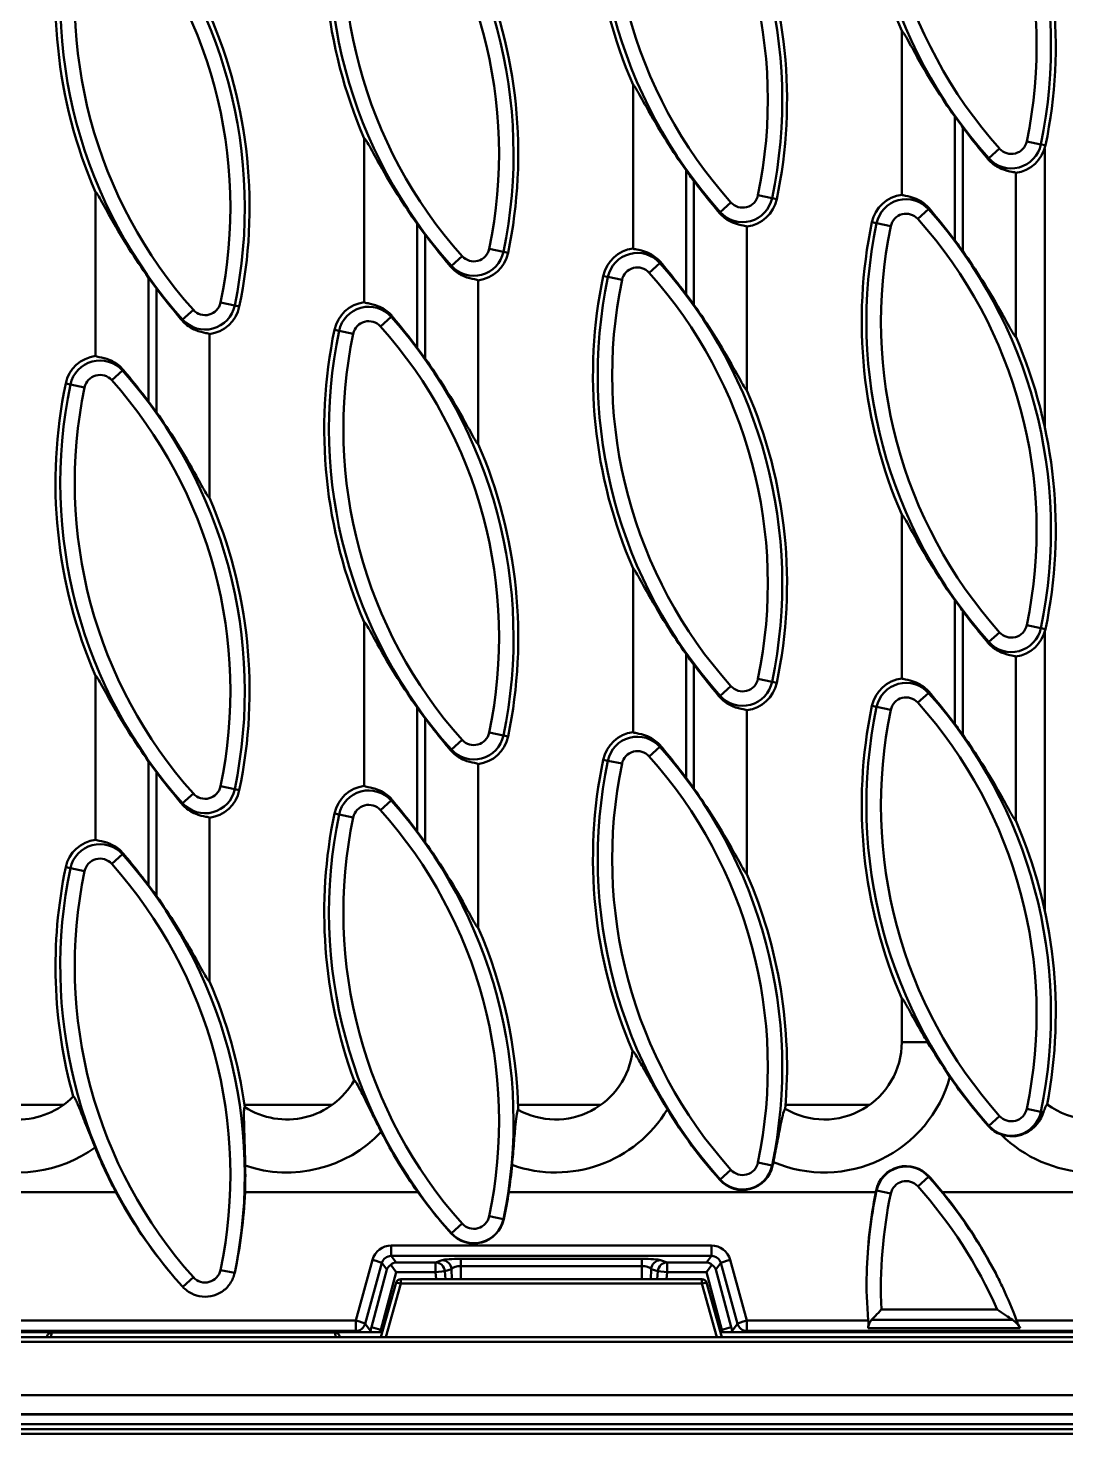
# Model space of a CAD drawing. Header units: millimetres. Extents: x 0 to 2774, y -40 to 1485.
# Drawn here: x 1855.9 to 1963.2, y 436 to 581.3 of the extents above; entities that cross this region are included whole.
import ezdxf

# ---------------------------------------------------------------- set-up
doc = ezdxf.new("R2010")
doc.units = ezdxf.units.MM
doc.header["$LTSCALE"] = 2.5
doc.layers.add('Sichtbar (ISO)', color=7, linetype='Continuous', lineweight=50)
doc.layers.add('Sichtbar schmal (ISO)', color=7, linetype='Continuous', lineweight=50)

msp = doc.modelspace()

# ---------------------------------------------------------------- linework, layer by layer
at = {"layer": 'Sichtbar (ISO)'}
for p, q in [((1946.21, 581.037), (1946.21, 564.106)), ((1918.433, 575.481), (1918.433, 558.55)), ((1890.655, 569.926), (1890.655, 552.995)), ((1960.988, 540.114), (1960.988, 568.894)), ((1957.988, 549.439), (1957.988, 566.37)), ((1862.877, 564.37), (1862.877, 547.439)), ((1930.21, 543.883), (1930.21, 560.814)), ((1902.433, 538.328), (1902.433, 555.258)), ((1874.655, 532.772), (1874.655, 549.703)), ((1946.21, 531.037), (1946.21, 514.106)), ((1918.433, 525.481), (1918.433, 508.55)), ((1890.655, 519.926), (1890.655, 502.995)), ((1960.988, 490.114), (1960.988, 518.894)), ((1957.988, 499.439), (1957.988, 516.37)), ((1862.877, 514.37), (1862.877, 497.439)), ((1930.21, 493.883), (1930.21, 510.814)), ((1902.433, 488.328), (1902.433, 505.258)), ((1874.655, 482.772), (1874.655, 499.703)), ((1946.21, 481.037), (1946.21, 476.516)), ((1850.438, 461.016), (1864.975, 461.016)), ((1878.326, 461.016), (1896.185, 461.016)), ((1905.591, 461.016), (1943.524, 461.016)), ((1950.42, 461.016), (1965.488, 461.016)), ((1893.382, 453.489), (1893.95, 452.749)), ((1926.026, 452.749), (1926.594, 453.489)), ((1925.561, 452.016), (1894.415, 452.016)), ((1892.379, 446.016), (1893.933, 451.649)), ((1926.043, 451.649), (1927.597, 446.016)), ((1858.372, 446.516), (1735.583, 446.516)), ((1857.889, 446.145), (1857.854, 446.016)), ((1887.604, 446.516), (1858.372, 446.516)), ((1889.893, 446.516), (1887.604, 446.516)), ((1888.122, 446.016), (1888.087, 446.145)), ((1889.893, 446.516), (1891.234, 446.516)), ((1891.393, 446.516), (1891.234, 446.516)), ((1892.215, 446.516), (1891.393, 446.516)), ((1892.517, 446.516), (1892.215, 446.516)), ((1927.762, 446.516), (1927.459, 446.516)), ((1928.584, 446.516), (1927.762, 446.516)), ((1928.742, 446.516), (1928.584, 446.516)), ((1928.742, 446.516), (1930.083, 446.516)), ((1965.488, 446.516), (1930.083, 446.516)), ((1858.138, 446.016), (1733.251, 446.016)), ((1887.838, 446.016), (1858.138, 446.016)), ((1858.248, 446.028), (1887.728, 446.028)), ((1892.725, 446.016), (1887.838, 446.016)), ((1927.09, 446.015), (1892.886, 446.015)), ((1965.988, 446.016), (1927.251, 446.016)), ((1465.988, 440.016), (1965.988, 440.016)), ((1465.988, 438.016), (1965.988, 438.016)), ((1465.988, 436.016), (1965.988, 436.016))]:
    msp.add_line(p, q, dxfattribs=at)
for centre, radius, start, end in [((1992.282, 601.005), 50.212, 168.215, 203.43238), ((1964.504, 595.449), 50.212, 168.215, 203.43238), ((1936.726, 589.894), 50.212, 168.215, 203.43238), ((1911.917, 579.471), 50.212, 348.215, 23.43238), ((1908.948, 584.338), 50.212, 168.215, 203.43238), ((1884.139, 573.915), 50.212, 348.215, 23.43238), ((1856.361, 568.36), 50.212, 348.215, 23.43238), ((1828.583, 562.804), 50.212, 348.215, 23.43238), ((1992.282, 601.005), 49.775, 215.35783, 216.96405), ((1957.534, 569.953), 3.612, 277.21491, 348.215), ((1964.504, 595.449), 49.775, 215.35783, 216.96405), ((1946.664, 560.522), 3.612, 97.21491, 168.215), ((1929.757, 564.398), 3.612, 277.21491, 348.215), ((1936.726, 589.894), 49.775, 215.35783, 216.96405), ((1992.282, 551.005), 50.212, 168.215, 203.43238), ((1901.979, 558.842), 3.612, 277.21491, 348.215), ((1918.886, 554.967), 3.612, 97.21491, 168.215), ((1911.917, 529.471), 49.775, 35.35783, 36.96405), ((1908.948, 584.338), 49.775, 215.35783, 216.96405), ((1964.504, 545.449), 50.212, 168.215, 203.43238), ((1884.139, 523.915), 49.775, 35.35783, 36.96405), ((1874.201, 553.287), 3.612, 277.21491, 348.215), ((1891.108, 549.411), 3.612, 97.21491, 168.215), ((1936.726, 539.894), 50.212, 168.215, 203.43238), ((1911.917, 529.471), 50.212, 348.215, 23.43238), ((1856.361, 518.36), 49.775, 35.35783, 36.96405), ((1863.331, 543.856), 3.612, 97.21491, 168.215), ((1908.948, 534.338), 50.212, 168.215, 203.43238), ((1884.139, 523.915), 50.212, 348.215, 23.43238), ((1828.583, 512.804), 49.775, 35.35783, 36.96405), ((1856.361, 518.36), 50.212, 348.215, 23.43238), ((1828.583, 512.804), 50.212, 348.215, 23.43238), ((1992.282, 551.005), 49.775, 215.35783, 216.96405), ((1957.534, 519.953), 3.612, 277.21491, 348.215), ((1964.504, 545.449), 49.775, 215.35783, 216.96405), ((1929.757, 514.398), 3.612, 277.21491, 348.215), ((1946.664, 510.522), 3.612, 97.21491, 168.215), ((1936.726, 539.894), 49.775, 215.35783, 216.96405), ((1992.282, 501.005), 50.212, 168.215, 203.43238), ((1911.917, 479.471), 49.775, 35.35783, 36.96405), ((1901.979, 508.842), 3.612, 277.21491, 348.215), ((1918.886, 504.967), 3.612, 97.21491, 168.215), ((1964.504, 495.449), 50.212, 168.215, 203.28189), ((1908.948, 534.338), 49.775, 215.35783, 216.96405), ((1891.108, 499.411), 3.612, 97.21491, 168.215), ((1884.139, 473.915), 49.775, 35.35783, 36.96405), ((1874.201, 503.287), 3.612, 277.21491, 348.215), ((1936.726, 489.894), 50.212, 168.215, 200.20465), ((1911.917, 479.471), 50.212, 349.21541, 23.43238), ((1863.331, 493.856), 3.612, 97.21491, 168.215), ((1856.361, 468.36), 49.775, 35.35783, 36.96405), ((1908.948, 484.338), 50.212, 168.215, 195.5297), ((1828.583, 462.804), 49.775, 35.35783, 36.96405), ((1884.139, 473.915), 50.212, 355.08441, 23.43238), ((1856.361, 468.36), 50.212, 1.31847, 23.43238), ((1828.583, 462.804), 50.212, 8.00963, 23.43238), ((1910.433, 476.516), 8, 241.05076, 353.44556), ((1938.21, 476.516), 8, 239.63825, 0), ((1882.655, 476.516), 8, 237.07077, 330.29643), ((1992.282, 501.005), 49.775, 214.36694, 221.785), ((1854.877, 476.516), 8, 223.82291, 315.3586), ((1964.504, 495.449), 49.775, 211.32338, 221.785), ((1965.988, 476.516), 8, 233.61332, 266.41668), ((1936.726, 489.894), 49.775, 207.09671, 215.46255), ((1957.534, 469.953), 3.175, 221.785, 250.76618), ((1908.948, 484.338), 49.775, 202.07704, 207.94069), ((1828.583, 462.804), 49.775, 357.94061, 1.08239), ((1856.361, 468.36), 49.775, 351.5151, 354.75934), ((1929.757, 464.398), 3.175, 221.785, 348.215), ((1884.139, 473.915), 49.775, 348.215, 348.64114), ((1946.664, 460.522), 3.175, 41.785, 168.215), ((1911.917, 429.471), 49.775, 39.32698, 41.785), ((1992.282, 451.005), 49.775, 168.215, 168.39735), ((1894.415, 451.516), 0.5, 90, 164.57723), ((1925.561, 451.516), 0.5, 15.42277, 90), ((1858.372, 446.016), 0.5, 90, 165), ((1887.604, 446.016), 0.5, 15, 90)]:
    msp.add_arc(centre, radius, start, end, dxfattribs=at)
for centre, major_axis, ratio, start_param, end_param in [((1908.948, 484.666), (0, -49.93), 0.9999784, 5.2058391, 5.4094214), ((1828.583, 463.131), (0, 49.789), 0.9999784, 4.5002771, 4.6698832), ((1936.726, 490.222), (0, -49.967), 0.9999784, 5.3366664, 5.4465612), ((1856.361, 468.687), (0, 49.825), 0.9999784, 4.5002771, 4.5578069), ((1992.282, 451.331), (0, -49.711), 0.9999784, 4.5163222, 4.6865921), ((1911.917, 429.796), (0, 49.57), 0.9999784, 5.1907195, 5.3936832), ((1901.979, 458.863), (0, -3.161), 0.9999784, 5.4465612, 7.6418698), ((1893.95, 452.749), (1, 0.199), 0.8957851, 1.9867703, 2.6383522), ((1893.95, 452.749), (0.451, 0.915), 0.8957851, 0.5032405, 1.1548223), ((1926.026, 452.749), (0.451, -0.915), 0.8957851, 1.9867703, 2.6383522), ((1926.026, 452.749), (1, -0.199), 0.8957851, 0.5032405, 1.1548223), ((1874.201, 453.307), (0, -3.124), 0.9999784, 1.3468687, 1.3586845), ((1858.234, 445.502), (0.137, 0.51), 0.947813, 0.2487076, 0.4682626), ((1887.742, 445.502), (-0.137, 0.51), 0.947813, 5.8149227, 6.0344777)]:
    msp.add_ellipse(centre, major_axis=major_axis, ratio=ratio, start_param=start_param, end_param=end_param, dxfattribs=at)
for points, knots in [([(1951.688, 572.201), (1951.004, 573.164), (1950.308, 574.202), (1948.884, 576.461), (1948.176, 577.682), (1947.215, 579.4), (1946.809, 580.15), (1946.465, 580.725), (1946.388, 580.848), (1946.272, 581.002), (1946.232, 581.039), (1946.21, 581.037)], [3.485316, 3.485316, 3.485316, 3.485316, 3.8312275, 3.8312275, 4.2428686, 4.2428686, 4.5039478, 4.5039478, 4.5816976, 4.5816976, 4.6534636, 4.6534636, 4.6534636, 4.6534636]), ([(1923.91, 566.645), (1923.226, 567.609), (1922.53, 568.647), (1921.107, 570.905), (1920.398, 572.126), (1919.437, 573.844), (1919.031, 574.594), (1918.687, 575.17), (1918.61, 575.292), (1918.495, 575.446), (1918.454, 575.484), (1918.433, 575.481)], [3.485316, 3.485316, 3.485316, 3.485316, 3.8312275, 3.8312275, 4.2428686, 4.2428686, 4.5039478, 4.5039478, 4.5816976, 4.5816976, 4.6534636, 4.6534636, 4.6534636, 4.6534636]), ([(1896.132, 561.09), (1895.448, 562.053), (1894.752, 563.091), (1893.329, 565.35), (1892.621, 566.571), (1891.66, 568.289), (1891.253, 569.038), (1890.909, 569.614), (1890.832, 569.737), (1890.717, 569.891), (1890.677, 569.928), (1890.655, 569.926)], [3.485316, 3.485316, 3.485316, 3.485316, 3.8312275, 3.8312275, 4.2428686, 4.2428686, 4.5039478, 4.5039478, 4.5816976, 4.5816976, 4.6534636, 4.6534636, 4.6534636, 4.6534636]), ([(1955.124, 567.799), (1955.079, 567.852), (1955.035, 567.905), (1954.283, 568.803), (1953.548, 569.716), (1952.765, 570.738), (1952.638, 570.905), (1952.511, 571.074)], [0.70958265, 0.70958265, 0.70958265, 0.70958265, 0.73010989, 0.73010989, 1.0546565, 1.0546565, 1.11670002, 1.11670002, 1.11670002, 1.11670002]), ([(1957.988, 566.37), (1957.94, 566.41), (1957.809, 566.44), (1957.333, 566.532), (1956.935, 566.608), (1956.328, 566.867), (1956.137, 566.962), (1955.753, 567.206), (1955.561, 567.354), (1955.302, 567.6), (1955.211, 567.696), (1955.124, 567.799)], [0.04336489, 0.04336489, 0.04336489, 0.04336489, 0.19996601, 0.19996601, 0.39993202, 0.39993202, 0.47560066, 0.47560066, 0.55126929, 0.55126929, 0.59299387, 0.59299387, 0.59299387, 0.59299387]), ([(1927.346, 562.244), (1927.302, 562.297), (1927.257, 562.35), (1926.506, 563.248), (1925.771, 564.161), (1924.987, 565.183), (1924.86, 565.349), (1924.733, 565.519)], [0.70958265, 0.70958265, 0.70958265, 0.70958265, 0.73010989, 0.73010989, 1.0546565, 1.0546565, 1.11670002, 1.11670002, 1.11670002, 1.11670002]), ([(1868.354, 555.534), (1867.671, 556.498), (1866.975, 557.535), (1865.551, 559.794), (1864.843, 561.015), (1863.882, 562.733), (1863.475, 563.483), (1863.131, 564.059), (1863.054, 564.181), (1862.939, 564.335), (1862.899, 564.372), (1862.877, 564.37)], [3.485316, 3.485316, 3.485316, 3.485316, 3.8312275, 3.8312275, 4.2428686, 4.2428686, 4.5039478, 4.5039478, 4.5816976, 4.5816976, 4.6534636, 4.6534636, 4.6534636, 4.6534636]), ([(1946.21, 564.106), (1946.259, 564.065), (1946.39, 564.036), (1946.865, 563.943), (1947.263, 563.868), (1947.871, 563.609), (1948.062, 563.513), (1948.446, 563.27), (1948.638, 563.121), (1948.897, 562.875), (1948.988, 562.78), (1949.074, 562.676)], [0.04336489, 0.04336489, 0.04336489, 0.04336489, 0.19996601, 0.19996601, 0.39993202, 0.39993202, 0.47560066, 0.47560066, 0.55126929, 0.55126929, 0.59299387, 0.59299387, 0.59299387, 0.59299387]), ([(1949.074, 562.676), (1949.119, 562.623), (1949.163, 562.57), (1949.915, 561.672), (1950.65, 560.759), (1951.433, 559.737), (1951.56, 559.571), (1951.688, 559.401)], [0.70958265, 0.70958265, 0.70958265, 0.70958265, 0.73010989, 0.73010989, 1.0546565, 1.0546565, 1.11670002, 1.11670002, 1.11670002, 1.11670002]), ([(1930.21, 560.814), (1930.162, 560.855), (1930.031, 560.884), (1929.555, 560.977), (1929.158, 561.052), (1928.55, 561.311), (1928.359, 561.407), (1927.975, 561.65), (1927.783, 561.799), (1927.524, 562.045), (1927.433, 562.14), (1927.346, 562.244)], [0.04336489, 0.04336489, 0.04336489, 0.04336489, 0.19996601, 0.19996601, 0.39993202, 0.39993202, 0.47560066, 0.47560066, 0.55126929, 0.55126929, 0.59299387, 0.59299387, 0.59299387, 0.59299387]), ([(1899.568, 556.688), (1899.524, 556.741), (1899.479, 556.794), (1898.728, 557.692), (1897.993, 558.605), (1897.209, 559.627), (1897.083, 559.794), (1896.955, 559.963)], [0.70958265, 0.70958265, 0.70958265, 0.70958265, 0.73010989, 0.73010989, 1.0546565, 1.0546565, 1.11670002, 1.11670002, 1.11670002, 1.11670002]), ([(1918.433, 558.55), (1918.481, 558.51), (1918.612, 558.48), (1919.087, 558.388), (1919.485, 558.312), (1920.093, 558.053), (1920.284, 557.958), (1920.668, 557.714), (1920.86, 557.566), (1921.119, 557.32), (1921.21, 557.224), (1921.297, 557.121)], [0.04336489, 0.04336489, 0.04336489, 0.04336489, 0.19996601, 0.19996601, 0.39993202, 0.39993202, 0.47560066, 0.47560066, 0.55126929, 0.55126929, 0.59299387, 0.59299387, 0.59299387, 0.59299387]), ([(1952.511, 558.275), (1953.194, 557.311), (1953.89, 556.273), (1955.314, 554.015), (1956.022, 552.794), (1956.983, 551.076), (1957.39, 550.326), (1957.734, 549.75), (1957.811, 549.628), (1957.926, 549.474), (1957.966, 549.436), (1957.988, 549.439)], [3.485316, 3.485316, 3.485316, 3.485316, 3.8312275, 3.8312275, 4.2428686, 4.2428686, 4.5039478, 4.5039478, 4.5816976, 4.5816976, 4.6534636, 4.6534636, 4.6534636, 4.6534636]), ([(1902.433, 555.258), (1902.384, 555.299), (1902.253, 555.329), (1901.778, 555.421), (1901.38, 555.497), (1900.772, 555.756), (1900.581, 555.851), (1900.197, 556.095), (1900.005, 556.243), (1899.746, 556.489), (1899.655, 556.585), (1899.568, 556.688)], [0.04336489, 0.04336489, 0.04336489, 0.04336489, 0.19996601, 0.19996601, 0.39993202, 0.39993202, 0.47560066, 0.47560066, 0.55126929, 0.55126929, 0.59299387, 0.59299387, 0.59299387, 0.59299387]), ([(1921.297, 557.121), (1921.341, 557.068), (1921.386, 557.015), (1922.137, 556.117), (1922.872, 555.204), (1923.656, 554.182), (1923.782, 554.015), (1923.91, 553.846)], [0.70958265, 0.70958265, 0.70958265, 0.70958265, 0.73010989, 0.73010989, 1.0546565, 1.0546565, 1.11670002, 1.11670002, 1.11670002, 1.11670002]), ([(1871.791, 551.133), (1871.746, 551.185), (1871.702, 551.239), (1870.95, 552.137), (1870.215, 553.05), (1869.432, 554.071), (1869.305, 554.238), (1869.178, 554.408)], [0.70958265, 0.70958265, 0.70958265, 0.70958265, 0.73010989, 0.73010989, 1.0546565, 1.0546565, 1.11670002, 1.11670002, 1.11670002, 1.11670002]), ([(1890.655, 552.995), (1890.703, 552.954), (1890.834, 552.925), (1891.31, 552.832), (1891.707, 552.757), (1892.315, 552.498), (1892.506, 552.402), (1892.89, 552.159), (1893.082, 552.01), (1893.341, 551.764), (1893.432, 551.669), (1893.519, 551.565)], [0.04336489, 0.04336489, 0.04336489, 0.04336489, 0.19996601, 0.19996601, 0.39993202, 0.39993202, 0.47560066, 0.47560066, 0.55126929, 0.55126929, 0.59299387, 0.59299387, 0.59299387, 0.59299387]), ([(1924.733, 552.719), (1925.417, 551.756), (1926.113, 550.718), (1927.536, 548.459), (1928.244, 547.238), (1929.205, 545.52), (1929.612, 544.77), (1929.956, 544.195), (1930.033, 544.072), (1930.148, 543.918), (1930.188, 543.881), (1930.21, 543.883)], [3.485316, 3.485316, 3.485316, 3.485316, 3.8312275, 3.8312275, 4.2428686, 4.2428686, 4.5039478, 4.5039478, 4.5816976, 4.5816976, 4.6534636, 4.6534636, 4.6534636, 4.6534636]), ([(1874.655, 549.703), (1874.606, 549.744), (1874.475, 549.773), (1874, 549.866), (1873.602, 549.941), (1872.994, 550.2), (1872.803, 550.296), (1872.419, 550.539), (1872.228, 550.688), (1871.968, 550.933), (1871.877, 551.029), (1871.791, 551.133)], [0.04336489, 0.04336489, 0.04336489, 0.04336489, 0.19996601, 0.19996601, 0.39993202, 0.39993202, 0.47560066, 0.47560066, 0.55126929, 0.55126929, 0.59299387, 0.59299387, 0.59299387, 0.59299387]), ([(1893.519, 551.565), (1893.563, 551.512), (1893.608, 551.459), (1894.359, 550.561), (1895.094, 549.648), (1895.878, 548.626), (1896.005, 548.459), (1896.132, 548.29)], [0.70958265, 0.70958265, 0.70958265, 0.70958265, 0.73010989, 0.73010989, 1.0546565, 1.0546565, 1.11670002, 1.11670002, 1.11670002, 1.11670002]), ([(1862.877, 547.439), (1862.925, 547.399), (1863.056, 547.369), (1863.532, 547.277), (1863.93, 547.201), (1864.537, 546.942), (1864.728, 546.847), (1865.112, 546.603), (1865.304, 546.455), (1865.563, 546.209), (1865.654, 546.113), (1865.741, 546.01)], [0.04336489, 0.04336489, 0.04336489, 0.04336489, 0.19996601, 0.19996601, 0.39993202, 0.39993202, 0.47560066, 0.47560066, 0.55126929, 0.55126929, 0.59299387, 0.59299387, 0.59299387, 0.59299387]), ([(1896.955, 547.164), (1897.639, 546.2), (1898.335, 545.162), (1899.758, 542.903), (1900.467, 541.683), (1901.428, 539.965), (1901.834, 539.215), (1902.178, 538.639), (1902.255, 538.517), (1902.37, 538.363), (1902.411, 538.325), (1902.433, 538.328)], [3.485316, 3.485316, 3.485316, 3.485316, 3.8312275, 3.8312275, 4.2428686, 4.2428686, 4.5039478, 4.5039478, 4.5816976, 4.5816976, 4.6534636, 4.6534636, 4.6534636, 4.6534636]), ([(1865.741, 546.01), (1865.786, 545.957), (1865.83, 545.904), (1866.582, 545.006), (1867.317, 544.093), (1868.1, 543.071), (1868.227, 542.904), (1868.354, 542.735)], [0.70958265, 0.70958265, 0.70958265, 0.70958265, 0.73010989, 0.73010989, 1.0546565, 1.0546565, 1.11670002, 1.11670002, 1.11670002, 1.11670002]), ([(1869.178, 541.608), (1869.861, 540.645), (1870.557, 539.607), (1871.981, 537.348), (1872.689, 536.127), (1873.65, 534.409), (1874.056, 533.659), (1874.4, 533.084), (1874.477, 532.961), (1874.593, 532.807), (1874.633, 532.77), (1874.655, 532.772)], [3.485316, 3.485316, 3.485316, 3.485316, 3.8312275, 3.8312275, 4.2428686, 4.2428686, 4.5039478, 4.5039478, 4.5816976, 4.5816976, 4.6534636, 4.6534636, 4.6534636, 4.6534636]), ([(1951.688, 522.201), (1951.004, 523.164), (1950.308, 524.202), (1948.884, 526.461), (1948.176, 527.682), (1947.215, 529.4), (1946.809, 530.15), (1946.465, 530.725), (1946.388, 530.848), (1946.272, 531.002), (1946.232, 531.039), (1946.21, 531.037)], [3.485316, 3.485316, 3.485316, 3.485316, 3.8312275, 3.8312275, 4.2428686, 4.2428686, 4.5039478, 4.5039478, 4.5816976, 4.5816976, 4.6534636, 4.6534636, 4.6534636, 4.6534636]), ([(1923.91, 516.645), (1923.226, 517.609), (1922.53, 518.647), (1921.107, 520.905), (1920.398, 522.126), (1919.437, 523.844), (1919.031, 524.594), (1918.687, 525.17), (1918.61, 525.292), (1918.495, 525.446), (1918.454, 525.484), (1918.433, 525.481)], [3.485316, 3.485316, 3.485316, 3.485316, 3.8312275, 3.8312275, 4.2428686, 4.2428686, 4.5039478, 4.5039478, 4.5816976, 4.5816976, 4.6534636, 4.6534636, 4.6534636, 4.6534636]), ([(1955.124, 517.799), (1955.079, 517.852), (1955.035, 517.905), (1954.283, 518.803), (1953.548, 519.716), (1952.765, 520.738), (1952.638, 520.905), (1952.511, 521.074)], [0.70958265, 0.70958265, 0.70958265, 0.70958265, 0.73010989, 0.73010989, 1.0546565, 1.0546565, 1.11670002, 1.11670002, 1.11670002, 1.11670002]), ([(1896.132, 511.09), (1895.448, 512.053), (1894.752, 513.091), (1893.329, 515.35), (1892.621, 516.571), (1891.66, 518.289), (1891.253, 519.038), (1890.909, 519.614), (1890.832, 519.737), (1890.717, 519.891), (1890.677, 519.928), (1890.655, 519.926)], [3.485316, 3.485316, 3.485316, 3.485316, 3.8312275, 3.8312275, 4.2428686, 4.2428686, 4.5039478, 4.5039478, 4.5816976, 4.5816976, 4.6534636, 4.6534636, 4.6534636, 4.6534636]), ([(1957.988, 516.37), (1957.94, 516.41), (1957.809, 516.44), (1957.333, 516.532), (1956.935, 516.608), (1956.328, 516.867), (1956.137, 516.962), (1955.753, 517.206), (1955.561, 517.354), (1955.302, 517.6), (1955.211, 517.696), (1955.124, 517.799)], [0.04336489, 0.04336489, 0.04336489, 0.04336489, 0.19996601, 0.19996601, 0.39993202, 0.39993202, 0.47560066, 0.47560066, 0.55126929, 0.55126929, 0.59299387, 0.59299387, 0.59299387, 0.59299387]), ([(1927.346, 512.244), (1927.302, 512.297), (1927.257, 512.35), (1926.506, 513.248), (1925.771, 514.161), (1924.987, 515.183), (1924.86, 515.349), (1924.733, 515.519)], [0.70958265, 0.70958265, 0.70958265, 0.70958265, 0.73010989, 0.73010989, 1.0546565, 1.0546565, 1.11670002, 1.11670002, 1.11670002, 1.11670002]), ([(1868.354, 505.534), (1867.671, 506.498), (1866.975, 507.535), (1865.551, 509.794), (1864.843, 511.015), (1863.882, 512.733), (1863.475, 513.483), (1863.131, 514.059), (1863.054, 514.181), (1862.939, 514.335), (1862.899, 514.372), (1862.877, 514.37)], [3.485316, 3.485316, 3.485316, 3.485316, 3.8312275, 3.8312275, 4.2428686, 4.2428686, 4.5039478, 4.5039478, 4.5816976, 4.5816976, 4.6534636, 4.6534636, 4.6534636, 4.6534636]), ([(1946.21, 514.106), (1946.259, 514.065), (1946.39, 514.036), (1946.865, 513.943), (1947.263, 513.868), (1947.871, 513.609), (1948.062, 513.513), (1948.446, 513.27), (1948.638, 513.121), (1948.897, 512.875), (1948.988, 512.78), (1949.074, 512.676)], [0.04336489, 0.04336489, 0.04336489, 0.04336489, 0.19996601, 0.19996601, 0.39993202, 0.39993202, 0.47560066, 0.47560066, 0.55126929, 0.55126929, 0.59299387, 0.59299387, 0.59299387, 0.59299387]), ([(1930.21, 510.814), (1930.162, 510.855), (1930.031, 510.884), (1929.555, 510.977), (1929.158, 511.052), (1928.55, 511.311), (1928.359, 511.407), (1927.975, 511.65), (1927.783, 511.799), (1927.524, 512.045), (1927.433, 512.14), (1927.346, 512.244)], [0.04336489, 0.04336489, 0.04336489, 0.04336489, 0.19996601, 0.19996601, 0.39993202, 0.39993202, 0.47560066, 0.47560066, 0.55126929, 0.55126929, 0.59299387, 0.59299387, 0.59299387, 0.59299387]), ([(1949.074, 512.676), (1949.119, 512.623), (1949.163, 512.57), (1949.915, 511.672), (1950.65, 510.759), (1951.433, 509.737), (1951.56, 509.571), (1951.688, 509.401)], [0.70958265, 0.70958265, 0.70958265, 0.70958265, 0.73010989, 0.73010989, 1.0546565, 1.0546565, 1.11670002, 1.11670002, 1.11670002, 1.11670002]), ([(1899.568, 506.688), (1899.524, 506.741), (1899.479, 506.794), (1898.728, 507.692), (1897.993, 508.605), (1897.209, 509.627), (1897.083, 509.794), (1896.955, 509.963)], [0.70958265, 0.70958265, 0.70958265, 0.70958265, 0.73010989, 0.73010989, 1.0546565, 1.0546565, 1.11670002, 1.11670002, 1.11670002, 1.11670002]), ([(1918.433, 508.55), (1918.481, 508.51), (1918.612, 508.48), (1919.087, 508.388), (1919.485, 508.312), (1920.093, 508.053), (1920.284, 507.958), (1920.668, 507.714), (1920.86, 507.566), (1921.119, 507.32), (1921.21, 507.224), (1921.297, 507.121)], [0.04336489, 0.04336489, 0.04336489, 0.04336489, 0.19996601, 0.19996601, 0.39993202, 0.39993202, 0.47560066, 0.47560066, 0.55126929, 0.55126929, 0.59299387, 0.59299387, 0.59299387, 0.59299387]), ([(1952.511, 508.275), (1953.194, 507.311), (1953.89, 506.273), (1955.314, 504.015), (1956.022, 502.794), (1956.983, 501.076), (1957.39, 500.326), (1957.734, 499.75), (1957.811, 499.628), (1957.926, 499.474), (1957.966, 499.436), (1957.988, 499.439)], [3.485316, 3.485316, 3.485316, 3.485316, 3.8312275, 3.8312275, 4.2428686, 4.2428686, 4.5039478, 4.5039478, 4.5816976, 4.5816976, 4.6534636, 4.6534636, 4.6534636, 4.6534636]), ([(1902.433, 505.258), (1902.384, 505.299), (1902.253, 505.329), (1901.778, 505.421), (1901.38, 505.497), (1900.772, 505.756), (1900.581, 505.851), (1900.197, 506.095), (1900.005, 506.243), (1899.746, 506.489), (1899.655, 506.585), (1899.568, 506.688)], [0.04336489, 0.04336489, 0.04336489, 0.04336489, 0.19996601, 0.19996601, 0.39993202, 0.39993202, 0.47560066, 0.47560066, 0.55126929, 0.55126929, 0.59299387, 0.59299387, 0.59299387, 0.59299387]), ([(1921.297, 507.121), (1921.341, 507.068), (1921.386, 507.015), (1922.137, 506.117), (1922.872, 505.204), (1923.656, 504.182), (1923.782, 504.015), (1923.91, 503.846)], [0.70958265, 0.70958265, 0.70958265, 0.70958265, 0.73010989, 0.73010989, 1.0546565, 1.0546565, 1.11670002, 1.11670002, 1.11670002, 1.11670002]), ([(1871.791, 501.133), (1871.746, 501.185), (1871.702, 501.239), (1870.95, 502.137), (1870.215, 503.05), (1869.432, 504.071), (1869.305, 504.238), (1869.178, 504.408)], [0.70958265, 0.70958265, 0.70958265, 0.70958265, 0.73010989, 0.73010989, 1.0546565, 1.0546565, 1.11670002, 1.11670002, 1.11670002, 1.11670002]), ([(1890.655, 502.995), (1890.703, 502.954), (1890.834, 502.925), (1891.31, 502.832), (1891.707, 502.757), (1892.315, 502.498), (1892.506, 502.402), (1892.89, 502.159), (1893.082, 502.01), (1893.341, 501.764), (1893.432, 501.669), (1893.519, 501.565)], [0.04336489, 0.04336489, 0.04336489, 0.04336489, 0.19996601, 0.19996601, 0.39993202, 0.39993202, 0.47560066, 0.47560066, 0.55126929, 0.55126929, 0.59299387, 0.59299387, 0.59299387, 0.59299387]), ([(1893.519, 501.565), (1893.563, 501.512), (1893.608, 501.459), (1894.359, 500.561), (1895.094, 499.648), (1895.878, 498.626), (1896.005, 498.459), (1896.132, 498.29)], [0.70958265, 0.70958265, 0.70958265, 0.70958265, 0.73010989, 0.73010989, 1.0546565, 1.0546565, 1.11670002, 1.11670002, 1.11670002, 1.11670002]), ([(1924.733, 502.719), (1925.417, 501.756), (1926.113, 500.718), (1927.536, 498.459), (1928.244, 497.238), (1929.205, 495.52), (1929.612, 494.77), (1929.956, 494.195), (1930.033, 494.072), (1930.148, 493.918), (1930.188, 493.881), (1930.21, 493.883)], [3.485316, 3.485316, 3.485316, 3.485316, 3.8312275, 3.8312275, 4.2428686, 4.2428686, 4.5039478, 4.5039478, 4.5816976, 4.5816976, 4.6534636, 4.6534636, 4.6534636, 4.6534636]), ([(1874.655, 499.703), (1874.606, 499.744), (1874.475, 499.773), (1874, 499.866), (1873.602, 499.941), (1872.994, 500.2), (1872.803, 500.296), (1872.419, 500.539), (1872.228, 500.688), (1871.968, 500.933), (1871.877, 501.029), (1871.791, 501.133)], [0.04336489, 0.04336489, 0.04336489, 0.04336489, 0.19996601, 0.19996601, 0.39993202, 0.39993202, 0.47560066, 0.47560066, 0.55126929, 0.55126929, 0.59299387, 0.59299387, 0.59299387, 0.59299387]), ([(1862.877, 497.439), (1862.925, 497.399), (1863.056, 497.369), (1863.532, 497.277), (1863.93, 497.201), (1864.537, 496.942), (1864.728, 496.847), (1865.112, 496.603), (1865.304, 496.455), (1865.563, 496.209), (1865.654, 496.113), (1865.741, 496.01)], [0.04336489, 0.04336489, 0.04336489, 0.04336489, 0.19996601, 0.19996601, 0.39993202, 0.39993202, 0.47560066, 0.47560066, 0.55126929, 0.55126929, 0.59299387, 0.59299387, 0.59299387, 0.59299387]), ([(1896.955, 497.164), (1897.639, 496.2), (1898.335, 495.162), (1899.758, 492.903), (1900.467, 491.683), (1901.428, 489.965), (1901.834, 489.215), (1902.178, 488.639), (1902.255, 488.517), (1902.37, 488.363), (1902.411, 488.325), (1902.433, 488.328)], [3.485316, 3.485316, 3.485316, 3.485316, 3.8312275, 3.8312275, 4.2428686, 4.2428686, 4.5039478, 4.5039478, 4.5816976, 4.5816976, 4.6534636, 4.6534636, 4.6534636, 4.6534636]), ([(1865.741, 496.01), (1865.786, 495.957), (1865.83, 495.904), (1866.582, 495.006), (1867.317, 494.093), (1868.1, 493.071), (1868.227, 492.904), (1868.354, 492.735)], [0.70958265, 0.70958265, 0.70958265, 0.70958265, 0.73010989, 0.73010989, 1.0546565, 1.0546565, 1.11670002, 1.11670002, 1.11670002, 1.11670002]), ([(1869.178, 491.608), (1869.861, 490.645), (1870.557, 489.607), (1871.981, 487.348), (1872.689, 486.127), (1873.65, 484.409), (1874.056, 483.659), (1874.4, 483.084), (1874.477, 482.961), (1874.593, 482.807), (1874.633, 482.77), (1874.655, 482.772)], [3.485316, 3.485316, 3.485316, 3.485316, 3.8312275, 3.8312275, 4.2428686, 4.2428686, 4.5039478, 4.5039478, 4.5816976, 4.5816976, 4.6534636, 4.6534636, 4.6534636, 4.6534636]), ([(1948.87, 476.516), (1948.748, 476.719), (1948.627, 476.922), (1947.973, 478.037), (1947.482, 478.923), (1946.879, 480.01), (1946.677, 480.373), (1946.44, 480.766), (1946.371, 480.872), (1946.268, 481.006), (1946.232, 481.039), (1946.21, 481.037)], [1.25122174, 1.25122174, 1.25122174, 1.25122174, 1.32007666, 1.32007666, 1.63136927, 1.63136927, 1.78495243, 1.78495243, 1.86174401, 1.86174401, 1.93251551, 1.93251551, 1.93251551, 1.93251551]), ([(1921.984, 469.573), (1921.599, 470.205), (1921.222, 470.838), (1920.505, 472.062), (1920.165, 472.656), (1919.495, 473.837), (1919.187, 474.386), (1918.798, 475.052), (1918.66, 475.278), (1918.474, 475.54), (1918.414, 475.605), (1918.38, 475.602)], [-0.84942573, -0.84942573, -0.84942573, -0.84942573, -0.65876792, -0.65876792, -0.46793444, -0.46793444, -0.24658593, -0.24658593, -0.10846211, -0.10846211, 0, 0, 0, 0]), ([(1892.415, 467.221), (1892.208, 467.625), (1892.003, 468.029), (1891.605, 468.823), (1891.412, 469.211), (1890.911, 470.223), (1890.621, 470.816), (1890.176, 471.692), (1890.004, 472.017), (1889.747, 472.435), (1889.657, 472.544), (1889.604, 472.551)], [-0.85799491, -0.85799491, -0.85799491, -0.85799491, -0.72226203, -0.72226203, -0.58615442, -0.58615442, -0.35152236, -0.35152236, -0.16586907, -0.16586907, 0, 0, 0, 0]), ([(1862.823, 465.63), (1862.54, 466.328), (1862.263, 467.023), (1861.75, 468.323), (1861.515, 468.923), (1861.129, 469.872), (1860.972, 470.24), (1860.723, 470.739), (1860.631, 470.876), (1860.569, 470.894)], [-0.83700415, -0.83700415, -0.83700415, -0.83700415, -0.61127427, -0.61127427, -0.38608842, -0.38608842, -0.1877107, -0.1877107, 0, 0, 0, 0]), ([(1878.306, 469.801), (1878.282, 469.784), (1878.263, 469.735), (1878.234, 469.576), (1878.224, 469.467), (1878.206, 469.06), (1878.21, 468.688), (1878.235, 467.666), (1878.262, 466.935), (1878.312, 465.361), (1878.334, 464.556), (1878.349, 463.745)], [-0.89673369, -0.89673369, -0.89673369, -0.89673369, -0.80012747, -0.80012747, -0.70341767, -0.70341767, -0.50848125, -0.50848125, -0.24335589, -0.24335589, 0, 0, 0, 0]), ([(1906.56, 469.515), (1906.507, 469.48), (1906.458, 469.323), (1906.367, 468.789), (1906.326, 468.419), (1906.232, 467.422), (1906.179, 466.758), (1906.062, 465.329), (1905.998, 464.574), (1905.928, 463.813)], [-0.83915151, -0.83915151, -0.83915151, -0.83915151, -0.6515259, -0.6515259, -0.46384549, -0.46384549, -0.22918293, -0.22918293, 0, 0, 0, 0]), ([(1934.167, 469.613), (1934.109, 469.58), (1934.042, 469.429), (1933.893, 468.907), (1933.811, 468.544), (1933.611, 467.576), (1933.491, 466.943), (1933.228, 465.573), (1933.086, 464.845), (1932.939, 464.112)], [-0.83106187, -0.83106187, -0.83106187, -0.83106187, -0.64143493, -0.64143493, -0.45191856, -0.45191856, -0.22425246, -0.22425246, 0, 0, 0, 0]), ([(1961.242, 470.075), (1961.19, 470.053), (1961.121, 469.942), (1960.983, 469.62), (1960.921, 469.455), (1960.854, 469.261)], [-0.55428354, -0.55428354, -0.55428354, -0.55428354, -0.39044752, -0.39044752, -0.28104472, -0.28104472, -0.28104472, -0.28104472]), ([(1960.854, 469.261), (1960.774, 469.03), (1960.664, 468.77), (1960.334, 468.216), (1960.112, 467.927), (1959.552, 467.419), (1959.237, 467.208), (1958.51, 466.893), (1958.115, 466.798), (1957.294, 466.76), (1956.88, 466.819), (1956.488, 466.956)], [-0.63329191, -0.63329191, -0.63329191, -0.63329191, -0.50508909, -0.50508909, -0.37047539, -0.37047539, -0.24771256, -0.24771256, -0.12447132, -0.12447132, 0, 0, 0, 0]), ([(1871.884, 451.216), (1871.924, 451.173), (1871.964, 451.132), (1872.277, 450.824), (1872.66, 450.571), (1873.369, 450.282), (1873.819, 450.194), (1874.583, 450.194), (1875.033, 450.282), (1875.742, 450.571), (1876.125, 450.824), (1876.672, 451.361), (1876.931, 451.742), (1877.147, 452.254), (1877.206, 452.431), (1877.247, 452.613)], [0.67723232, 0.67723232, 0.67723232, 0.67723232, 0.69410003, 0.69410003, 0.80903074, 0.80903074, 0.9237132, 0.9237132, 1.03839565, 1.03839565, 1.15332636, 1.15332636, 1.26867748, 1.26867748, 1.32035344, 1.32035344, 1.32035344, 1.32035344]), ([(1958.077, 447.732), (1957.657, 448.875), (1957.186, 449.999), (1956.434, 451.602), (1956.181, 452.114), (1955.922, 452.613)], [9.33624862, 9.33624862, 9.33624862, 9.33624862, 9.67204096, 9.67204096, 9.83403871, 9.83403871, 9.83403871, 9.83403871]), ([(1942.736, 446.95), (1942.745, 447.099), (1942.78, 447.254), (1942.889, 447.525), (1942.983, 447.678), (1943.1, 447.803)], [0.02797662, 0.02797662, 0.02797662, 0.02797662, 0.08666065, 0.08666065, 0.14739709, 0.14739709, 0.14739709, 0.14739709]), ([(1942.749, 447.732), (1942.758, 447.631), (1942.762, 447.53), (1942.761, 447.321), (1942.755, 447.216), (1942.744, 447.058), (1942.739, 447.001), (1942.736, 446.95)], [-0.096963668, -0.096963668, -0.096963668, -0.096963668, -0.066667261, -0.066667261, -0.032630314, -0.032630314, -0.010677239, -0.010677239, -0.010677239, -0.010677239]), ([(1943.1, 447.803), (1943.22, 447.931), (1943.355, 448.076), (1943.689, 448.429), (1943.894, 448.645), (1944.1, 448.861), (1944.102, 448.862), (1944.104, 448.864)], [-0.15424669, -0.15424669, -0.15424669, -0.15424669, -0.08874603, -0.08874603, 0, 0, 0.00070076, 0.00070076, 0.00070076, 0.00070076]), ([(1956.071, 448.864), (1956.073, 448.862), (1956.076, 448.861), (1956.363, 448.673), (1956.651, 448.483), (1957.206, 448.114), (1957.457, 447.945), (1957.667, 447.803)], [-0.1736043, -0.1736043, -0.1736043, -0.1736043, -0.17287888, -0.17287888, -0.08700626, -0.08700626, 0, 0, 0, 0]), ([(1957.667, 447.803), (1957.857, 447.675), (1958.04, 447.51), (1958.277, 447.237), (1958.378, 447.094), (1958.454, 446.95)], [0.96316051, 0.96316051, 0.96316051, 0.96316051, 1.03889631, 1.03889631, 1.09898258, 1.09898258, 1.09898258, 1.09898258]), ([(1958.454, 446.95), (1958.427, 447.001), (1958.396, 447.057), (1958.308, 447.221), (1958.247, 447.336), (1958.15, 447.546), (1958.111, 447.638), (1958.077, 447.732)], [-0.098840568, -0.098840568, -0.098840568, -0.098840568, -0.075449261, -0.075449261, -0.03458802, -0.03458802, -0.004650822, -0.004650822, -0.004650822, -0.004650822])]:
    msp.add_open_spline(points, degree=3, knots=knots, dxfattribs=at)
for points in [[(1951.195, 472.907), (1950.304, 474.211), (1949.505, 475.457), (1948.87, 476.516)], [(1870.665, 452.613), (1871.06, 452.141), (1871.467, 451.675), (1871.884, 451.216)], [(1942.588, 452.613), (1942.547, 451.03), (1942.596, 449.384), (1942.749, 447.732)], [(1892.886, 446.015), (1892.833, 446.015), (1892.778, 446.016), (1892.725, 446.016)], [(1927.251, 446.016), (1927.198, 446.016), (1927.143, 446.015), (1927.09, 446.015)]]:
    msp.add_open_spline(points, degree=3, dxfattribs=at)
at = {"layer": 'Sichtbar schmal (ISO)'}
for p, q in [((1951.688, 559.401), (1951.688, 572.201)), ((1952.511, 571.074), (1952.511, 558.275)), ((1956.322, 568.87), (1955.208, 567.875)), ((1959.126, 569.621), (1960.588, 569.316)), ((1960.588, 569.316), (1961.071, 569.216)), ((1955.208, 567.875), (1955.124, 567.799)), ((1923.91, 553.846), (1923.91, 566.645)), ((1924.733, 565.519), (1924.733, 552.719)), ((1931.348, 564.066), (1932.811, 563.761)), ((1928.545, 563.315), (1927.43, 562.319)), ((1932.811, 563.761), (1933.293, 563.66)), ((1948.99, 562.601), (1947.876, 561.605)), ((1948.99, 562.601), (1949.074, 562.676)), ((1896.132, 548.29), (1896.132, 561.09)), ((1927.43, 562.319), (1927.346, 562.244)), ((1943.61, 561.159), (1943.128, 561.26)), ((1943.61, 561.159), (1945.073, 560.854)), ((1896.955, 559.963), (1896.955, 547.164)), ((1903.57, 558.51), (1905.033, 558.205)), ((1905.033, 558.205), (1905.515, 558.104)), ((1899.653, 556.763), (1899.568, 556.688)), ((1900.767, 557.759), (1899.653, 556.763)), ((1921.212, 557.046), (1920.098, 556.05)), ((1921.212, 557.046), (1921.297, 557.121)), ((1868.354, 542.735), (1868.354, 555.534)), ((1915.832, 555.604), (1915.35, 555.704)), ((1915.832, 555.604), (1917.295, 555.299)), ((1869.178, 554.408), (1869.178, 541.608)), ((1872.989, 552.204), (1871.875, 551.208)), ((1875.792, 552.955), (1877.255, 552.649)), ((1877.255, 552.649), (1877.737, 552.549)), ((1871.875, 551.208), (1871.791, 551.133)), ((1893.435, 551.49), (1892.32, 550.494)), ((1893.435, 551.49), (1893.519, 551.565)), ((1888.054, 550.048), (1887.572, 550.149)), ((1888.054, 550.048), (1889.517, 549.743)), ((1865.657, 545.934), (1864.543, 544.939)), ((1865.657, 545.934), (1865.741, 546.01)), ((1860.277, 544.493), (1859.794, 544.593)), ((1860.277, 544.493), (1861.739, 544.188)), ((1951.688, 509.401), (1951.688, 522.201)), ((1952.511, 521.074), (1952.511, 508.275)), ((1956.322, 518.87), (1955.208, 517.875)), ((1959.126, 519.621), (1960.588, 519.316)), ((1960.588, 519.316), (1961.071, 519.216)), ((1955.208, 517.875), (1955.124, 517.799)), ((1923.91, 503.846), (1923.91, 516.645)), ((1924.733, 515.519), (1924.733, 502.719)), ((1928.545, 513.315), (1927.43, 512.319)), ((1931.348, 514.066), (1932.811, 513.761)), ((1932.811, 513.761), (1933.293, 513.66)), ((1927.43, 512.319), (1927.346, 512.244)), ((1948.99, 512.601), (1947.876, 511.605)), ((1948.99, 512.601), (1949.074, 512.676)), ((1896.132, 498.29), (1896.132, 511.09)), ((1943.61, 511.159), (1943.128, 511.26)), ((1943.61, 511.159), (1945.073, 510.854)), ((1896.955, 509.963), (1896.955, 497.164)), ((1900.767, 507.759), (1899.653, 506.763)), ((1903.57, 508.51), (1905.033, 508.205)), ((1905.033, 508.205), (1905.515, 508.104)), ((1899.653, 506.763), (1899.568, 506.688)), ((1915.832, 505.604), (1915.35, 505.704)), ((1921.212, 507.046), (1920.098, 506.05)), ((1921.212, 507.046), (1921.297, 507.121)), ((1868.354, 492.735), (1868.354, 505.534)), ((1869.178, 504.408), (1869.178, 491.608)), ((1915.832, 505.604), (1917.295, 505.299)), ((1875.792, 502.955), (1877.255, 502.649)), ((1872.989, 502.204), (1871.875, 501.208)), ((1877.255, 502.649), (1877.737, 502.549)), ((1893.435, 501.49), (1892.32, 500.494)), ((1893.435, 501.49), (1893.519, 501.565)), ((1871.875, 501.208), (1871.791, 501.133)), ((1888.054, 500.048), (1887.572, 500.149)), ((1888.054, 500.048), (1889.517, 499.743)), ((1865.657, 495.934), (1864.543, 494.939)), ((1865.657, 495.934), (1865.741, 496.01)), ((1860.277, 494.493), (1859.794, 494.593)), ((1860.277, 494.493), (1861.739, 494.188)), ((1946.21, 476.516), (1948.87, 476.516)), ((1859.564, 470.033), (1850.189, 470.033)), ((1887.342, 470.033), (1878.273, 470.033)), ((1915.12, 470.033), (1906.546, 470.033)), ((1942.898, 470.033), (1934.201, 470.033)), ((1959.126, 469.621), (1960.588, 469.316)), ((1956.322, 468.87), (1955.208, 467.875)), ((1960.588, 469.316), (1960.854, 469.261)), ((1955.208, 467.875), (1955.167, 467.838)), ((1931.348, 464.066), (1932.811, 463.761)), ((1932.811, 463.761), (1932.865, 463.749)), ((1927.43, 462.319), (1927.389, 462.282)), ((1928.545, 463.315), (1927.43, 462.319)), ((1948.99, 462.601), (1947.876, 461.605)), ((1948.99, 462.601), (1949.031, 462.638)), ((1943.61, 461.159), (1943.556, 461.171)), ((1943.61, 461.159), (1945.073, 460.854)), ((1900.767, 457.759), (1899.653, 456.763)), ((1903.57, 458.51), (1905.033, 458.205)), ((1905.033, 458.205), (1905.069, 458.198)), ((1899.653, 456.763), (1899.632, 456.745)), ((1893.44, 454.41), (1893.44, 455.481)), ((1926.536, 455.481), (1893.44, 455.481)), ((1926.536, 454.41), (1926.536, 455.481)), ((1891.508, 454.014), (1889.782, 447.732)), ((1890.744, 447.399), (1892.47, 453.681)), ((1892.47, 453.681), (1892.987, 453.007)), ((1893.44, 454.41), (1926.536, 454.41)), ((1893.95, 453.745), (1893.44, 454.41)), ((1898.021, 453.745), (1893.95, 453.745)), ((1898.716, 453.971), (1898.021, 453.745)), ((1898.021, 453.745), (1898.021, 452.749)), ((1900.63, 454.105), (1900.63, 453.368)), ((1919.346, 454.105), (1900.63, 454.105)), ((1919.346, 453.368), (1919.346, 454.105)), ((1921.956, 453.745), (1921.26, 453.971)), ((1926.026, 453.745), (1921.956, 453.745)), ((1921.956, 452.749), (1921.956, 453.745)), ((1926.536, 454.41), (1926.026, 453.745)), ((1926.989, 453.007), (1927.506, 453.681)), ((1927.506, 453.681), (1929.232, 447.399)), ((1930.194, 447.732), (1928.468, 454.014)), ((1872.989, 452.204), (1871.884, 451.216)), ((1875.792, 452.955), (1877.255, 452.649)), ((1877.255, 452.649), (1877.255, 452.649)), ((1892.987, 453.007), (1891.389, 447.04)), ((1892.351, 446.782), (1893.95, 452.749)), ((1893.95, 452.749), (1898.021, 452.749)), ((1894.415, 452.016), (1894.415, 451.559)), ((1898.021, 452.749), (1898.981, 452.833)), ((1898.021, 452.749), (1898.085, 452.016)), ((1898.981, 452.833), (1899.676, 453.059)), ((1899.052, 452.016), (1898.981, 452.833)), ((1899.676, 453.059), (1899.69, 452.016)), ((1900.63, 453.368), (1919.346, 453.368)), ((1900.648, 452.016), (1900.63, 453.368)), ((1919.346, 453.368), (1919.328, 452.016)), ((1920.286, 452.016), (1920.3, 453.059)), ((1920.3, 453.059), (1920.995, 452.833)), ((1920.995, 452.833), (1920.924, 452.016)), ((1920.995, 452.833), (1921.956, 452.749)), ((1921.891, 452.016), (1921.956, 452.749)), ((1921.956, 452.749), (1926.026, 452.749)), ((1925.561, 451.559), (1925.561, 452.016)), ((1926.026, 452.749), (1927.625, 446.782)), ((1928.588, 447.04), (1926.989, 453.007)), ((1892.886, 446.015), (1894.415, 451.559)), ((1894.415, 451.559), (1925.561, 451.559)), ((1925.561, 451.559), (1927.09, 446.015)), ((1889.782, 447.732), (1849.525, 447.732)), ((1889.782, 446.661), (1889.782, 447.732)), ((1942.749, 447.732), (1930.194, 447.732)), ((1930.194, 447.732), (1930.194, 446.661)), ((1943.1, 447.803), (1957.667, 447.803)), ((1956.071, 448.864), (1944.104, 448.864)), ((1965.488, 447.732), (1958.077, 447.732)), ((1889.782, 446.661), (1735.694, 446.661)), ((1858.248, 446.028), (1858.372, 446.491)), ((1858.372, 446.516), (1858.372, 446.491)), ((1858.372, 446.491), (1887.604, 446.491)), ((1887.604, 446.491), (1887.604, 446.516)), ((1887.604, 446.491), (1887.728, 446.028)), ((1889.782, 446.661), (1889.893, 446.516)), ((1891.295, 446.681), (1890.744, 447.399)), ((1891.389, 447.04), (1892.351, 446.782)), ((1892.591, 446.782), (1892.351, 446.782)), ((1927.625, 446.782), (1927.385, 446.782)), ((1927.625, 446.782), (1928.588, 447.04)), ((1929.232, 447.399), (1928.681, 446.681)), ((1930.083, 446.516), (1930.194, 446.661)), ((1965.488, 446.661), (1930.194, 446.661)), ((1942.736, 446.95), (1958.454, 446.95)), ((1465.988, 445.516), (1965.988, 445.516)), ((1965.988, 438.041), (1465.988, 438.041)), ((1465.988, 437.016), (1965.988, 437.016)), ((1965.988, 436.516), (1465.988, 436.516))]:
    msp.add_line(p, q, dxfattribs=at)
for centre, radius, start, end in [((1911.917, 579.471), 49.72, 348.215, 41.785), ((1992.282, 601.005), 49.72, 168.215, 221.785), ((1992.282, 601.005), 48.226, 168.215, 221.785), ((1911.917, 579.471), 48.226, 348.215, 41.785), ((1884.139, 573.915), 48.226, 348.215, 41.785), ((1884.139, 573.915), 49.72, 348.215, 41.785), ((1964.504, 595.449), 49.72, 168.215, 221.785), ((1964.504, 595.449), 48.226, 168.215, 221.785), ((1856.361, 568.36), 48.226, 348.215, 41.785), ((1856.361, 568.36), 49.72, 348.215, 41.785), ((1936.726, 589.894), 49.72, 168.215, 221.785), ((1936.726, 589.894), 48.226, 168.215, 221.785), ((1828.583, 562.804), 49.72, 348.215, 41.785), ((1908.948, 584.338), 49.72, 168.215, 221.785), ((1828.583, 562.804), 48.226, 348.215, 41.785), ((1908.948, 584.338), 48.226, 168.215, 221.785), ((1957.534, 569.953), 3.12, 221.785, 348.215), ((1957.534, 569.953), 1.626, 221.785, 348.215), ((1929.757, 564.398), 1.626, 221.785, 348.215), ((1929.757, 564.398), 3.12, 221.785, 348.215), ((1946.664, 560.522), 3.12, 41.785, 168.215), ((1911.917, 529.471), 49.72, 348.215, 41.785), ((1992.282, 551.005), 49.72, 168.215, 221.785), ((1946.664, 560.522), 1.626, 41.785, 168.215), ((1911.917, 529.471), 48.226, 348.215, 41.785), ((1992.282, 551.005), 48.226, 168.215, 221.785), ((1901.979, 558.842), 3.12, 221.785, 348.215), ((1901.979, 558.842), 1.626, 221.785, 348.215), ((1918.886, 554.967), 3.12, 41.785, 168.215), ((1918.886, 554.967), 1.626, 41.785, 168.215), ((1884.139, 523.915), 49.72, 348.215, 41.785), ((1964.504, 545.449), 49.72, 168.215, 221.785), ((1964.504, 545.449), 48.226, 168.215, 221.785), ((1884.139, 523.915), 48.226, 348.215, 41.785), ((1874.201, 553.287), 3.12, 221.785, 348.215), ((1874.201, 553.287), 1.626, 221.785, 348.215), ((1891.108, 549.411), 3.12, 41.785, 168.215), ((1891.108, 549.411), 1.626, 41.785, 168.215), ((1856.361, 518.36), 49.72, 348.215, 41.785), ((1936.726, 539.894), 49.72, 168.215, 221.785), ((1936.726, 539.894), 48.226, 168.215, 221.785), ((1856.361, 518.36), 48.226, 348.215, 41.785), ((1863.331, 543.856), 3.12, 41.785, 168.215), ((1863.331, 543.856), 1.626, 41.785, 168.215), ((1828.583, 512.804), 48.226, 348.215, 41.785), ((1828.583, 512.804), 49.72, 348.215, 41.785), ((1908.948, 534.338), 49.72, 168.215, 221.785), ((1908.948, 534.338), 48.226, 168.215, 221.785), ((1957.534, 519.953), 3.12, 221.785, 348.215), ((1957.534, 519.953), 1.626, 221.785, 348.215), ((1929.757, 514.398), 3.12, 221.785, 348.215), ((1929.757, 514.398), 1.626, 221.785, 348.215), ((1946.664, 510.522), 3.12, 41.785, 168.215), ((1946.664, 510.522), 1.626, 41.785, 168.215), ((1911.917, 479.471), 48.226, 348.215, 41.785), ((1911.917, 479.471), 49.72, 348.215, 41.785), ((1992.282, 501.005), 49.72, 168.215, 221.785), ((1992.282, 501.005), 48.226, 168.215, 221.785), ((1901.979, 508.842), 3.12, 221.785, 348.215), ((1901.979, 508.842), 1.626, 221.785, 348.215), ((1918.886, 504.967), 3.12, 41.785, 168.215), ((1918.886, 504.967), 1.626, 41.785, 168.215), ((1884.139, 473.915), 48.226, 348.215, 41.785), ((1884.139, 473.915), 49.72, 348.215, 41.785), ((1964.504, 495.449), 49.72, 168.215, 221.785), ((1964.504, 495.449), 48.226, 168.215, 221.785), ((1874.201, 503.287), 1.626, 221.785, 348.215), ((1874.201, 503.287), 3.12, 221.785, 348.215), ((1891.108, 499.411), 3.12, 41.785, 168.215), ((1856.361, 468.36), 49.72, 348.215, 41.785), ((1936.726, 489.894), 49.72, 168.215, 221.785), ((1891.108, 499.411), 1.626, 41.785, 168.215), ((1856.361, 468.36), 48.226, 348.215, 41.785), ((1936.726, 489.894), 48.226, 168.215, 221.785), ((1863.331, 493.856), 3.12, 41.785, 168.215), ((1828.583, 462.804), 49.72, 348.215, 41.785), ((1908.948, 484.338), 49.72, 168.215, 219.64788), ((1908.948, 484.338), 48.226, 168.215, 221.785), ((1863.331, 493.856), 1.626, 41.785, 168.215), ((1828.583, 462.804), 48.226, 348.215, 41.785), ((1938.21, 476.516), 13.477, 246.97504, 344.47003), ((1910.433, 476.516), 13.477, 250.47428, 328.99217), ((1957.534, 469.953), 1.626, 221.785, 348.215), ((1957.534, 469.953), 3.12, 221.785, 348.215), ((1882.655, 476.516), 13.477, 251.3703, 316.3997), ((1965.988, 476.516), 13.477, 225.18149, 267.87386), ((1854.877, 476.516), 13.477, 249.39527, 306.12752), ((1929.757, 464.398), 3.12, 221.785, 348.215), ((1929.757, 464.398), 1.626, 221.785, 348.215), ((1946.664, 460.522), 3.12, 41.785, 168.215), ((1946.664, 460.522), 1.626, 41.785, 168.215), ((1911.917, 429.471), 49.72, 27.73988, 41.785), ((1992.282, 451.005), 49.72, 168.215, 178.1458), ((1992.282, 451.005), 48.226, 168.215, 182.54419), ((1911.917, 429.471), 48.226, 23.71153, 41.785), ((1901.979, 458.842), 3.12, 221.785, 348.215), ((1901.979, 458.842), 1.626, 221.785, 348.215), ((1874.201, 453.287), 1.626, 221.785, 348.215), ((1874.201, 453.287), 3.12, 347.53706, 348.215)]:
    msp.add_arc(centre, radius, start, end, dxfattribs=at)
for centre, major_axis, ratio, start_param, end_param in [((1893.442, 453.486), (-1.998, 0.165), 0.9949797, 4.7949707, 6.0981343), ((1926.534, 453.486), (1.998, 0.165), 0.9949797, 0.185051, 1.4882147), ((1891.508, 453.939), (0.964, -0.265), 0.0721967, 0.0874954, 1.5906297), ((1893.442, 453.411), (-0.941, 0.361), 0.9888886, 5.0761179, 6.3792815), ((1898.021, 452.749), (-0.309, 0.951), 0.9621143, 4.4941073, 5.9578083), ((1900.639, 453.919), (-2, 0.001), 0.0927396, 4.7170748, 6.0052741), ((1898.716, 452.975), (-0.309, 0.951), 0.9621143, 4.4941073, 5.9578083), ((1919.337, 453.919), (-2, -0.001), 0.0927396, 3.4195039, 4.7077031), ((1921.26, 452.975), (0.309, 0.951), 0.9621143, 0.325377, 1.789078), ((1921.956, 452.749), (0.309, 0.951), 0.9621143, 0.325377, 1.789078), ((1926.534, 453.411), (0.941, 0.361), 0.9888886, 6.1870891, 7.4902527), ((1928.468, 453.939), (-0.964, -0.265), 0.0721967, 4.6925556, 6.1956899), ((1900.639, 452.923), (1, -0.02), 0.4439064, 1.589181, 2.8773802), ((1919.337, 452.923), (1, 0.02), 0.4439064, 0.2642125, 1.5524117), ((1894.415, 451.516), (-0.482, 0.133), 0.0840398, 4.7355692, 6.2831853), ((1925.561, 451.516), (0.482, 0.133), 0.0840398, 0, 1.5476161), ((1889.782, 447.657), (0.964, -0.265), 0.0721967, 0.0874954, 1.5906297), ((1930.194, 447.657), (-0.964, -0.265), 0.0721967, 4.6925556, 6.1956899), ((1858.372, 446.016), (-0.483, 0.129), 0.947813, 4.9610966, 6.2831853), ((1887.604, 446.016), (0.483, 0.129), 0.947813, 0, 1.3220887), ((1889.782, 447.657), (-0.793, -0.609), 0.9939744, 0.9192145, 2.2223781), ((1890.333, 446.939), (0.793, 0.609), 0.9939744, 5.1869422, 5.3639708), ((1891.57, 447.04), (-0.54, -1.999), 0.0844639, 4.7351915, 4.9155578), ((1892.532, 446.782), (-0.548, -0.997), 0.1399213, 4.7891713, 5.0588031), ((1927.444, 446.782), (0.548, -0.997), 0.1399213, 1.2243822, 1.494014), ((1928.406, 447.04), (0.54, -1.999), 0.0844639, 1.3676275, 1.5479938), ((1929.643, 446.939), (-0.793, 0.609), 0.9939744, 0.9192145, 1.0962431), ((1930.194, 447.657), (-0.793, 0.609), 0.9939744, 0.9192145, 2.2223781)]:
    msp.add_ellipse(centre, major_axis=major_axis, ratio=ratio, start_param=start_param, end_param=end_param, dxfattribs=at)
for points, knots in [([(1891.393, 446.516), (1891.357, 446.553), (1891.331, 446.586), (1891.302, 446.639), (1891.296, 446.661), (1891.295, 446.681)], [-0.090294427, -0.090294427, -0.090294427, -0.090294427, -0.038466512, -0.038466512, 0, 0, 0, 0]), ([(1928.681, 446.681), (1928.68, 446.64), (1928.655, 446.595), (1928.601, 446.534), (1928.593, 446.525), (1928.584, 446.516)], [-0.264268874, -0.264268874, -0.264268874, -0.264268874, -0.187345084, -0.187345084, -0.173974447, -0.173974447, -0.173974447, -0.173974447])]:
    msp.add_open_spline(points, degree=3, knots=knots, dxfattribs=at)

doc.saveas('drawing.dxf')
